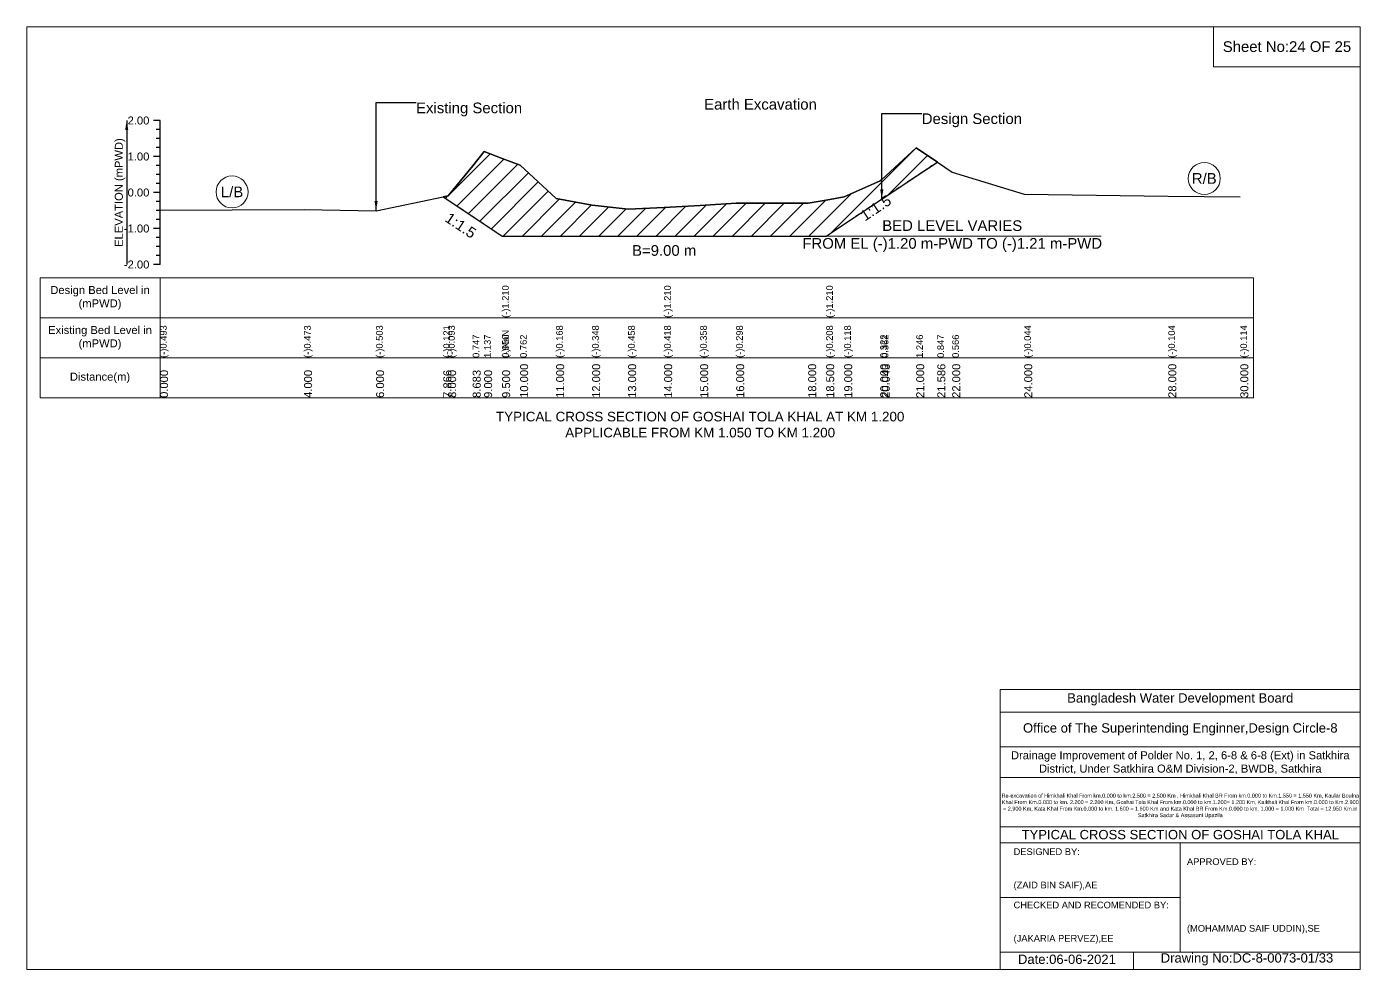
# Model space of a CAD drawing. Header units: inches. Extents: x 93000 to 346000, y -4242 to 0.
# Drawn here: x 330000 to 336000, y -4242 to 0 of the extents above; entities that cross this region are included whole.
import ezdxf

# ---------------------------------------------------------------- set-up
doc = ezdxf.new("R2010")
doc.units = ezdxf.units.IN
doc.header["$LTSCALE"] = 7
doc.header["$MEASUREMENT"] = 0
doc.linetypes.add('DASHED', pattern=[0.75, 0.5, -0.25])
for name, color, linetype, lineweight in [('Cross section Data Border', 7, 'Continuous', 9), ('Cross Section Labels', 7, 'Continuous', 9), ('Design_Bed_Level for Xsection', 7, 'DASHED', 25), ('Existing_Bed_Level for Xsection', 7, 'Continuous', 25), ('Long Section Labels', 7, 'Continuous', 9)]:
    doc.layers.add(name, color=color, linetype=linetype, lineweight=lineweight)
doc.styles.get("Standard").update_dxf_attribs({"font": 'arial.ttf'})
doc.dimstyles.get("Standard").update_dxf_attribs({"dimtxt": 0.18, "dimasz": 0.18, "dimexe": 0.18, "dimexo": 0.0625, "dimgap": 0.09, "dimtad": 0, "dimtih": 1, "dimtoh": 1, "dimdec": 4, "dimzin": 0, "dimdsep": 46, "dimtxsty": 'Standard', "dimcen": 0.09, "dimadec": 0, "dimazin": 0, "dimtfac": 1, "dimtdec": 4, "dimtofl": 0, "dimtmove": 0, "dimatfit": 3, "dimfxl": 0, "dimtolj": 1, "dimtzin": 0, "dimarcsym": 0})

msp = doc.modelspace()

# ---------------------------------------------------------------- hatches: boundary and pattern name
at = {"layer": 'Existing_Bed_Level for Xsection'}
h = msp.add_hatch(dxfattribs=at)
h.set_pattern_fill('ANSI31', color=256, scale=486, style=0)
h.paths.add_polyline_path([(331874.3, -766), (331896, -780.5), (332006.6, -854.3), (332058, -888.5), (332139, -942.5), (332220, -942.5), (332382, -942.5), (332544, -942.5), (332706, -942.5), (332868, -942.5), (333030, -942.5), (333192, -942.5), (333516, -942.5), (333597, -942.5), (333678, -888.5), (333840, -780.5), (333847, -775.9), (334002, -672.5), (334097, -609.2), (334002, -544.7), (333847, -687.9), (333840, -694.3), (333678, -765.6), (333597, -780.2), (333516, -794.8), (333192, -794.8), (333030, -804.5), (332868, -814.2), (332706, -820.7), (332544, -802.9), (332382, -773.7), (332220, -623.1), (332139, -592.7), (332058, -562.3), (332006.6, -625.5), (331896, -761.6)])

# ---------------------------------------------------------------- linework, layer by layer
at = {"layer": 'Cross section Data Border'}
for points in [[(330000, 0), (336000, 0), (336000, -4242), (330000, -4242)], [(335340, 0), (336000, 0), (336000, -180), (335340, -180)], [(330060, -1130.5), (335520, -1130.5), (335520, -1670.5), (330060, -1670.5)]]:
    msp.add_lwpolyline(points, close=True, dxfattribs=at)
for points in [[(330600, -1130.5), (330600, -1670.5)], [(330060, -1310.5), (335520, -1310.5)], [(330060, -1490.5), (335520, -1490.5)], [(334380, -4242), (334380, -2982), (336000, -2982)], [(334380, -3084), (336000, -3084)], [(334380, -3240), (336000, -3240)], [(334380, -3378), (336000, -3378)], [(334380, -3600), (336000, -3600)], [(334380, -3672), (336000, -3672)], [(335190, -3672), (335190, -4164)], [(334380, -3918), (335190, -3918)], [(334380, -4164), (336000, -4164)], [(334980, -4164), (334980, -4242)]]:
    msp.add_lwpolyline(points, dxfattribs=at)
at = {"layer": 'Cross Section Labels'}
msp.add_lwpolyline([(333494.2, -942.5), (334833.8, -942.5)], dxfattribs=at)
for centre in [(335298, -683.2), (330924, -743.8)]:
    msp.add_circle(centre, 72, dxfattribs=at)
at = {"layer": 'Design_Bed_Level for Xsection'}
msp.add_lwpolyline([(331874.3, -766), (332006.6, -854.3), (332139, -942.5), (332868, -942.5), (333597, -942.5), (333847, -775.9), (334097, -609.2)], dxfattribs=at)
at = {"layer": 'Existing_Bed_Level for Xsection'}
for points in [[(330600, -422.5), (330570, -422.5)], [(330600, -463), (330582, -463)], [(330600, -1070.5), (330600, -908.5), (330600, -746.5), (330600, -584.5), (330600, -422.5)], [(330600, -503.5), (330582, -503.5)], [(330600, -584.5), (330570, -584.5)], [(330600, -544), (330582, -544)], [(330600, -826.4), (331248, -823.1), (331572, -828), (331874.3, -766), (331896, -761.6), (332006.6, -625.5), (332058, -562.3), (332139, -592.7), (332139, -592.7), (332220, -623.1), (332382, -773.7), (332544, -802.9), (332706, -820.7), (332868, -814.2), (332868, -814.2), (333030, -804.5), (333192, -794.8), (333516, -794.8), (333597, -780.2), (333597, -780.2), (333678, -765.6), (333840, -694.3), (333847, -687.9), (334002, -544.7), (334097, -609.2), (334164, -654.8), (334488, -753.6), (335136, -763.4), (335460, -765)], [(330600, -625), (330582, -625)], [(330600, -665.5), (330582, -665.5)], [(330600, -706), (330582, -706)], [(330600, -746.5), (330570, -746.5)], [(330600, -787), (330582, -787)], [(330600, -827.5), (330582, -827.5)], [(330600, -868), (330582, -868)], [(330600, -908.5), (330570, -908.5)], [(330600, -949), (330582, -949)], [(330600, -989.5), (330582, -989.5)], [(330600, -1070.5), (330570, -1070.5)], [(330600, -1030), (330582, -1030)]]:
    msp.add_lwpolyline(points, dxfattribs=at)
msp.add_lwpolyline([(331874.3, -766), (331874.3, -766), (331896, -780.5), (332006.6, -854.3), (332058, -888.5), (332139, -942.5), (332139, -942.5), (332220, -942.5), (332382, -942.5), (332544, -942.5), (332706, -942.5), (332868, -942.5), (332868, -942.5), (333030, -942.5), (333192, -942.5), (333516, -942.5), (333597, -942.5), (333597, -942.5), (333678, -888.5), (333840, -780.5), (333847, -775.9), (334002, -672.5), (334097, -609.2), (334002, -544.7), (333847, -687.9), (333840, -694.3), (333678, -765.6), (333597, -780.2), (333597, -780.2), (333516, -794.8), (333192, -794.8), (333030, -804.5), (332868, -814.2), (332868, -814.2), (332706, -820.7), (332544, -802.9), (332382, -773.7), (332220, -623.1), (332139, -592.7), (332139, -592.7), (332058, -562.3), (332006.6, -625.5), (331896, -761.6), (331874.3, -766)], close=True, dxfattribs=at)

# ---------------------------------------------------------------- texts
at = {"layer": 'Cross section Data Border', "attachment_point": 5}
for s, insert, char_height in [('Sheet No:24 OF 25', (335670, -90), 48), ('Bangladesh Water Development Board', (335190, -3027), 42), ('Office of The Superintending Enginner,Design Circle-8', (335190, -3162), 42)]:
    msp.add_mtext(s, dxfattribs=dict(at, insert=insert, char_height=char_height))
at = {"layer": 'Cross section Data Border'}
for s, insert, char_height, width, attachment_point in [('Design Bed Level in (mPWD)', (330330, -1220.5), 36, 480, 5), ('Existing Bed Level in (mPWD)', (330330, -1400.5), 36, 480, 5), ('Distance(m)', (330330, -1580.5), 36, 480, 5), ('Drainage Improvement of Polder No. 1, 2, 6-8 & 6-8 (Ext) in Satkhira District, Under Satkhira O&M Division-2, BWDB, Satkhira', (335190, -3312), 36, 1680, 5), ('Re-excavation of Himkhali Khal From km.0.000 to km.2.500 = 2.500 Km , Himkhali Khal BR From km.0.000 to Km.1.550 = 1.550 Km, Kaular Boulna Khal From Km.0.000 to km. 2.200 = 2.200 Km, Goshai Tola Khal From km.0.000 to km.1.200= 1.200 Km, Kaikhali Khal From km.0.000 to Km.2.900 = 2.900 Km, Kata Khal From Km.0.000 to km. 1.600 = 1.600 Km and Kata Khal BR From Km.0.000 to km. 1.000 = 1.000 Km  Total = 12.950 Km.in Satkhira Sadar & Assasuni Upazila', (335190, -3507), 17.611, 1620, 5), ('TYPICAL CROSS SECTION OF GOSHAI TOLA KHAL', (335190, -3636), 42, 1680, 5), ('DESIGNED BY:\\P\\P\\P(ZAID BIN SAIF),AE', (334440, -3792), 30, 840, 4), ('APPROVED BY:\\P\\P\\P\\P\\P\\P(MOHAMMAD SAIF UDDIN),SE', (335220, -3912), 30, 840, 4), ('CHECKED AND RECOMENDED BY:\\P\\P\\P(JAKARIA PERVEZ),EE', (334440, -4032), 30, 840, 4), ('Date:06-06-2021', (334680, -4197), 42, 840, 5), ('Drawing No:DC-8-0073-01/33', (335490, -4197), 42, 1320, 5)]:
    msp.add_mtext(s, dxfattribs=dict(at, insert=insert, char_height=char_height, width=width, attachment_point=attachment_point))
at = {"layer": 'Cross Section Labels'}
for s, insert, char_height, attachment_point in [('Existing Section', (331752, -341.5), 48, 1), ('Earth Excavation', (333048, -325.3), 48, 1), ('Design Section', (334027, -390.1), 48, 1), ('R/B', (335298, -683.2), 48, 5), ('L/B', (330924, -743.8), 48, 5), ('BED LEVEL VARIES \\PFROM EL (-)1.20 m-PWD TO (-)1.21 m-PWD', (334164, -942.5), 48, 5), ('B=9.00 m', (332868, -983), 48, 2), ('TYPICAL CROSS SECTION OF GOSHAI TOLA KHAL AT KM 1.200\\PAPPLICABLE FROM KM 1.050 TO KM 1.200', (333030, -1791), 43.2, 5)]:
    msp.add_mtext(s, dxfattribs=dict(at, insert=insert, char_height=char_height, attachment_point=attachment_point))
at = {"layer": 'Cross Section Labels', "char_height": 48, "attachment_point": 2}
for insert, rotation in [((333806.5, -796.1), 33.69007), ((331966.1, -874.5), 326.30993)]:
    msp.add_mtext('1:1.5', dxfattribs=dict(at, insert=insert, rotation=rotation))
at = {"layer": 'Existing_Bed_Level for Xsection', "char_height": 36, "attachment_point": 6}
for s, insert in [('2.00', (330552, -422.5)), ('1.00', (330552, -584.5)), ('0.00', (330552, -746.5)), ('-1.00', (330552, -908.5)), ('-2.00', (330552, -1070.5))]:
    msp.add_mtext(s, dxfattribs=dict(at, insert=insert))
at = {"layer": 'Existing_Bed_Level for Xsection', "insert": (330420, -746.5), "char_height": 36, "attachment_point": 5, "rotation": 90}
msp.add_mtext('ELEVATION (mPWD)', dxfattribs=at)
at = {"layer": 'Long Section Labels', "attachment_point": 1, "rotation": 90}
for s, insert, char_height in [('(-)1.210', (332139, -1310.5), 30), ('(-)1.210', (332868, -1310.5), 30), ('(-)1.210', (333597, -1310.5), 30), ('(-)0.493', (330600, -1490.5), 30), ('(-)0.473', (331248, -1490.5), 30), ('(-)0.503', (331572, -1490.5), 30), ('(-)0.121', (331874.3, -1490.5), 30), ('(-)0.093', (331896, -1490.5), 30), ('(-)NaN', (332139, -1490.5), 30), ('(-)NaN', (332139, -1490.5), 30), ('(-)NaN', (332139, -1490.5), 30), ('(-)0.168', (332382, -1490.5), 30), ('(-)0.348', (332544, -1490.5), 30), ('(-)0.458', (332706, -1490.5), 30), ('(-)0.418', (332868, -1490.5), 30), ('(-)0.418', (332868, -1490.5), 30), ('(-)0.358', (333030, -1490.5), 30), ('(-)0.298', (333192, -1490.5), 30), ('(-)0.298', (333192, -1490.5), 30), ('(-)0.208', (333597, -1490.5), 30), ('(-)0.208', (333597, -1490.5), 30), ('(-)0.118', (333678, -1490.5), 30), ('(-)0.044', (334488, -1490.5), 30), ('(-)0.104', (335136, -1490.5), 30), ('(-)0.114', (335460, -1490.5), 30), ('0.747', (332006.6, -1490.5), 30), ('1.137', (332058, -1490.5), 30), ('0.950', (332139, -1490.5), 30), ('0.950', (332139, -1490.5), 30), ('0.762', (332220, -1490.5), 30), ('0.322', (333840, -1490.5), 30), ('0.362', (333847, -1490.5), 30), ('1.246', (334002, -1490.5), 30), ('0.847', (334097, -1490.5), 30), ('0.566', (334164, -1490.5), 30), ('0.000', (330600, -1670.5), 36), ('4.000', (331248, -1670.5), 36), ('6.000', (331572, -1670.5), 36), ('7.866', (331874.3, -1670.5), 36), ('8.000', (331896, -1670.5), 36), ('8.683', (332006.6, -1670.5), 36), ('9.000', (332058, -1670.5), 36), ('9.500', (332139, -1670.5), 36), ('9.500', (332139, -1670.5), 36), ('9.500', (332139, -1670.5), 36), ('10.000', (332220, -1670.5), 36), ('11.000', (332382, -1670.5), 36), ('12.000', (332544, -1670.5), 36), ('13.000', (332706, -1670.5), 36), ('14.000', (332868, -1670.5), 36), ('14.000', (332868, -1670.5), 36), ('14.000', (332868, -1670.5), 36), ('15.000', (333030, -1670.5), 36), ('16.000', (333192, -1670.5), 36), ('18.000', (333516, -1670.5), 36), ('18.500', (333597, -1670.5), 36), ('18.500', (333597, -1670.5), 36), ('18.500', (333597, -1670.5), 36), ('19.000', (333678, -1670.5), 36), ('20.000', (333840, -1670.5), 36), ('20.043', (333847, -1670.5), 36), ('21.000', (334002, -1670.5), 36), ('21.586', (334097, -1670.5), 36), ('22.000', (334164, -1670.5), 36), ('24.000', (334488, -1670.5), 36), ('28.000', (335136, -1670.5), 36), ('30.000', (335460, -1670.5), 36)]:
    msp.add_mtext(s, dxfattribs=dict(at, insert=insert, char_height=char_height))

# ---------------------------------------------------------------- leaders
at = {"layer": 'Cross Section Labels', "annotation_type": 0, "has_hookline": 1, "hookline_direction": 0}
for points, text_width in [([(331572, -828), (331572, -341.5), (331751.9, -341.5)], 467.2), ([(333847, -775.9), (333847, -390.1), (334026.9, -390.1)], 441.2)]:
    msp.add_leader(points, dimstyle='Standard', override={"dimasz": 43.2}, dxfattribs=dict(at, text_width=text_width))
at = {"layer": 'Existing_Bed_Level for Xsection'}
msp.add_leader([(330450, -422.5), (330450, -1070.5)], dimstyle='Standard', override={"dimasz": 43.2}, dxfattribs=at)

doc.saveas('drawing.dxf')
